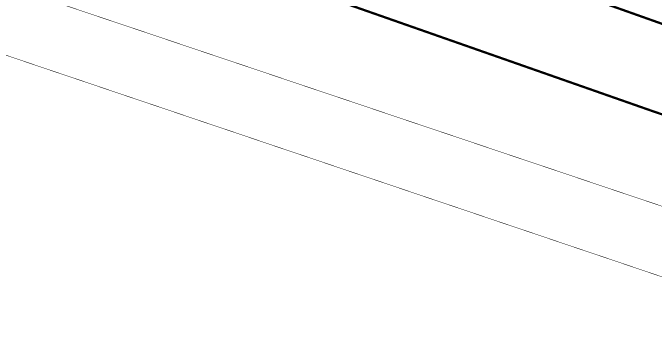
# Model space of a CAD drawing. Header units: inches. Extents: x 350994 to 353538, y 1581369 to 1583842.
# Drawn here: x 351454.58 to 351482.49, y 1583307.21 to 1583321.92 of the extents above; entities that cross this region are included whole.
import ezdxf

# ---------------------------------------------------------------- set-up
doc = ezdxf.new("R2010")
doc.units = ezdxf.units.IN
doc.header["$MEASUREMENT"] = 0
doc.linetypes.add('1', pattern=[0])
doc.linetypes.add('DASHDOTX2', pattern=[2, 1, -0.5, 0, -0.5])
doc.layers.add('CULVERT', color=255, linetype='1')
doc.layers.add("ROAD'S", color=1, linetype='1')

msp = doc.modelspace()

# ---------------------------------------------------------------- linework, layer by layer
at = {"layer": 'CULVERT', "color": 250, "linetype": 'DASHDOTX2', "lineweight": 5, "ltscale": 2, "const_width": 0.02, "elevation": 96.872}
msp.add_lwpolyline([(351526.796, 1583298.685), (351415.108, 1583336.311)], dxfattribs=at)
at = {"layer": 'CULVERT', "color": 250, "linetype": 'DASHDOTX2', "lineweight": 5, "ltscale": 2, "const_width": 0.02}
msp.add_lwpolyline([(351525.866, 1583295.878), (351414.28, 1583333.604)], dxfattribs=at)
at = {"layer": "ROAD'S", "lineweight": 5, "const_width": 0.1}
msp.add_lwpolyline([(351411.935, 1583346.868), (351414.522, 1583345.681), (351483.08, 1583321.341), (351517.089, 1583309.894), (351589.218, 1583285.857), (351593.825, 1583286.369), (351610.496, 1583337.07), (351608.719, 1583338.561), (351606.603, 1583339.31), (351528, 1583365.739), (351449.988, 1583391.929), (351428.689, 1583399.389), (351425.433, 1583399.196), (351423.571, 1583399.178), (351410.233, 1583349.25)], close=True, dxfattribs=at)
msp.add_lwpolyline([(351566.837, 1583288.695), (351587.368, 1583281.612), (351589.749, 1583279.92), (351590.972, 1583277.627), (351589.879, 1583272.789), (351572.923, 1583223.021), (351570.49, 1583222.806), (351567.784, 1583223.345), (351562.174, 1583225.354), (351463.672, 1583257.317), (351394.003, 1583279.224), (351390.857, 1583283.441), (351391.809, 1583287.12), (351391.809, 1583287.12), (351391.95, 1583287.665), (351407.18, 1583340.371), (351411.724, 1583342.339), (351413.567, 1583341.782), (351482.492, 1583317.608), (351515.964, 1583306.247), (351528.201, 1583302.025)], dxfattribs=at)

doc.saveas('drawing.dxf')
